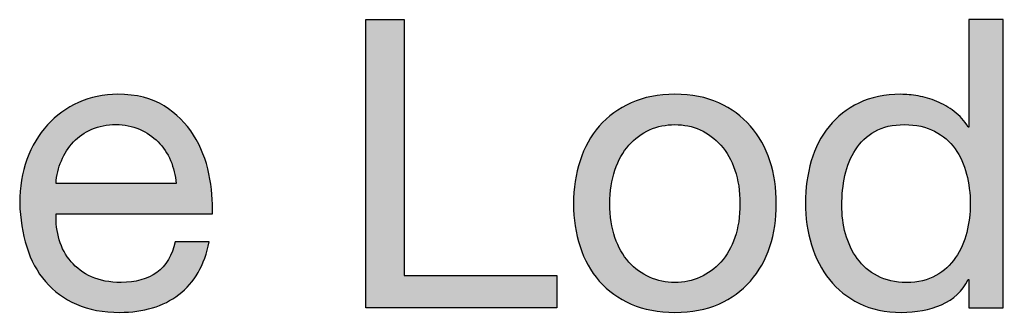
# Paper-space layout 'A0mask' of a CAD drawing. Extents: x 0 to 1153, y 0 to 810.
# Drawn here: x 1013.96 to 1024, y 64.5 to 67.48 of the extents above; entities that cross this region are included whole.
import ezdxf
from ezdxf.enums import TextEntityAlignment as Align

# ---------------------------------------------------------------- set-up
doc = ezdxf.new("R2010")
doc.units = 0
doc.layers.get('0').update_dxf_attribs({"linetype": 'CONTINUOUS'})
doc.layers.get('Defpoints').update_dxf_attribs({"linetype": 'CONTINUOUS'})
doc.layers.add('JPP_Mask', color=7, linetype='CONTINUOUS')
doc.styles.add('JPP', font='arial.ttf')

# ---------------------------------------------------------------- blocks, each defined once
blk = doc.blocks.new('A0mask')
at = {"true_color": 0x004a91}
blk.add_hatch(color=154, dxfattribs=at).paths.add_polyline_path([(1019.443, 64.871), (1017.885, 64.871), (1017.885, 67.483), (1017.494, 67.483), (1017.494, 64.541), (1019.443, 64.541)])
h = blk.add_hatch(color=154, dxfattribs=at)
edge = h.paths.add_edge_path()
edge.add_spline(control_points=[(1023.995, 65.001), (1023.995, 65.346), (1023.995, 65.834), (1023.995, 66.286)], knot_values=[19.437481, 19.437481, 19.437481, 19.437481, 19.749975, 19.749975, 19.749975, 19.749975], degree=3, periodic=0)
edge.add_spline(control_points=[(1023.995, 66.286), (1023.995, 66.739), (1023.995, 67.155), (1023.995, 67.356)], knot_values=[19.124987, 19.124987, 19.124987, 19.124987, 19.437481, 19.437481, 19.437481, 19.437481], degree=3, periodic=0)
edge.add_spline(control_points=[(1023.995, 67.356), (1023.995, 67.382), (1023.995, 67.403), (1023.995, 67.421)], knot_values=[19.085926, 19.085926, 19.085926, 19.085926, 19.124987, 19.124987, 19.124987, 19.124987], degree=3, periodic=0)
edge.add_spline(control_points=[(1023.995, 67.421), (1023.995, 67.439), (1023.995, 67.454), (1023.995, 67.464)], knot_values=[19.046864, 19.046864, 19.046864, 19.046864, 19.085926, 19.085926, 19.085926, 19.085926], degree=3, periodic=0)
edge.add_spline(control_points=[(1023.995, 67.483), (1023.995, 67.483), (1023.995, 67.483), (1023.995, 67.483), (1023.995, 67.483), (1023.995, 67.483), (1023.995, 67.483)], knot_values=[18.999258, 18.999258, 18.999258, 18.999258, 18.999583, 18.999583, 18.999583, 19.000326, 19.000326, 19.000326, 19.000326], degree=3, periodic=0)
edge.add_spline(control_points=[(1023.984, 67.483), (1023.978, 67.483), (1023.971, 67.483), (1023.963, 67.483)], knot_values=[18.812494, 18.812494, 18.812494, 18.812494, 18.890617, 18.890617, 18.890617, 18.890617], degree=3, periodic=0)
edge.add_spline(control_points=[(1023.963, 67.483), (1023.946, 67.483), (1023.924, 67.483), (1023.9, 67.483)], knot_values=[18.656247, 18.656247, 18.656247, 18.656247, 18.812494, 18.812494, 18.812494, 18.812494], degree=3, periodic=0)
edge.add_spline(control_points=[(1023.9, 67.483), (1023.875, 67.483), (1023.848, 67.483), (1023.82, 67.483)], knot_values=[18.5, 18.5, 18.5, 18.5, 18.656247, 18.656247, 18.656247, 18.656247], degree=3, periodic=0)
edge.add_spline(control_points=[(1023.82, 67.483), (1023.793, 67.483), (1023.766, 67.483), (1023.741, 67.483)], knot_values=[18.343753, 18.343753, 18.343753, 18.343753, 18.5, 18.5, 18.5, 18.5], degree=3, periodic=0)
edge.add_spline(control_points=[(1023.741, 67.483), (1023.716, 67.483), (1023.694, 67.483), (1023.677, 67.483)], knot_values=[18.187506, 18.187506, 18.187506, 18.187506, 18.343753, 18.343753, 18.343753, 18.343753], degree=3, periodic=0)
edge.add_spline(control_points=[(1023.677, 67.483), (1023.669, 67.483), (1023.662, 67.483), (1023.657, 67.483)], knot_values=[18.109383, 18.109383, 18.109383, 18.109383, 18.187506, 18.187506, 18.187506, 18.187506], degree=3, periodic=0)
edge.add_spline(control_points=[(1023.645, 67.483), (1023.645, 67.483), (1023.645, 67.483), (1023.645, 67.483), (1023.645, 67.483), (1023.645, 67.483), (1023.645, 67.483)], knot_values=[17.999522, 17.999522, 17.999522, 17.999522, 18.000874, 18.000874, 18.000874, 18.001353, 18.001353, 18.001353, 18.001353], degree=3, periodic=0)
edge.add_spline(control_points=[(1023.645, 67.476), (1023.645, 67.472), (1023.645, 67.467), (1023.645, 67.46)], knot_values=[17.914074, 17.914074, 17.914074, 17.914074, 17.953136, 17.953136, 17.953136, 17.953136], degree=3, periodic=0)
edge.add_spline(control_points=[(1023.645, 67.46), (1023.645, 67.453), (1023.645, 67.445), (1023.645, 67.436)], knot_values=[17.875012, 17.875012, 17.875012, 17.875012, 17.914074, 17.914074, 17.914074, 17.914074], degree=3, periodic=0)
edge.add_spline(control_points=[(1023.645, 67.436), (1023.645, 67.361), (1023.645, 67.206), (1023.645, 67.037)], knot_values=[17.562519, 17.562519, 17.562519, 17.562519, 17.875012, 17.875012, 17.875012, 17.875012], degree=3, periodic=0)
edge.add_spline(control_points=[(1023.645, 67.037), (1023.645, 66.869), (1023.645, 66.687), (1023.645, 66.558)], knot_values=[17.250025, 17.250025, 17.250025, 17.250025, 17.562519, 17.562519, 17.562519, 17.562519], degree=3, periodic=0)
edge.add_spline(control_points=[(1023.645, 66.558), (1023.645, 66.526), (1023.645, 66.497), (1023.645, 66.473)], knot_values=[17.171902, 17.171902, 17.171902, 17.171902, 17.250025, 17.250025, 17.250025, 17.250025], degree=3, periodic=0)
edge.add_spline(control_points=[(1023.645, 66.473), (1023.645, 66.449), (1023.645, 66.429), (1023.645, 66.414)], knot_values=[17.093778, 17.093778, 17.093778, 17.093778, 17.171902, 17.171902, 17.171902, 17.171902], degree=3, periodic=0)
edge.add_spline(control_points=[(1023.645, 66.414), (1023.645, 66.407), (1023.645, 66.401), (1023.645, 66.396)], knot_values=[17.054716, 17.054716, 17.054716, 17.054716, 17.093778, 17.093778, 17.093778, 17.093778], degree=3, periodic=0)
edge.add_spline(control_points=[(1023.645, 66.396), (1023.645, 66.392), (1023.645, 66.389), (1023.645, 66.388)], knot_values=[17.015655, 17.015655, 17.015655, 17.015655, 17.054716, 17.054716, 17.054716, 17.054716], degree=3, periodic=0)
edge.add_spline(control_points=[(1023.645, 66.388), (1023.645, 66.388), (1023.645, 66.388), (1023.645, 66.387)], knot_values=[17.010772, 17.010772, 17.010772, 17.010772, 17.015655, 17.015655, 17.015655, 17.015655], degree=3, periodic=0)
edge.add_spline(control_points=[(1023.645, 66.387), (1023.645, 66.387), (1023.645, 66.387), (1023.645, 66.387)], knot_values=[17.005889, 17.005889, 17.005889, 17.005889, 17.010772, 17.010772, 17.010772, 17.010772], degree=3, periodic=0)
edge.add_spline(control_points=[(1023.645, 66.387), (1023.645, 66.387), (1023.645, 66.387), (1023.645, 66.387)], knot_values=[17.003448, 17.003448, 17.003448, 17.003448, 17.005889, 17.005889, 17.005889, 17.005889], degree=3, periodic=0)
edge.add_spline(control_points=[(1023.645, 66.387), (1023.645, 66.387), (1023.645, 66.387), (1023.645, 66.387)], knot_values=[17.001007, 17.001007, 17.001007, 17.001007, 17.003448, 17.003448, 17.003448, 17.003448], degree=3, periodic=0)
edge.add_spline(control_points=[(1023.645, 66.387), (1023.645, 66.387), (1023.645, 66.387), (1023.645, 66.387)], knot_values=[17.000701, 17.000701, 17.000701, 17.000701, 17.001007, 17.001007, 17.001007, 17.001007], degree=3, periodic=0)
edge.add_spline(control_points=[(1023.639, 66.387), (1023.638, 66.387), (1023.637, 66.387), (1023.637, 66.387), (1023.599, 66.45), (1023.551, 66.503), (1023.495, 66.546), (1023.439, 66.588), (1023.379, 66.623), (1023.316, 66.649)], knot_values=[14, 14, 14, 14, 14.312544, 14.312544, 14.312544, 15.312544, 15.312544, 15.312544, 16.312544, 16.312544, 16.312544, 16.312544], degree=3, periodic=0)
edge.add_spline(control_points=[(1023.316, 66.649), (1023.253, 66.675), (1023.189, 66.693), (1023.126, 66.704)], knot_values=[13, 13, 13, 13, 14, 14, 14, 14], degree=3, periodic=0)
edge.add_spline(control_points=[(1023.126, 66.704), (1023.063, 66.715), (1023.004, 66.721), (1022.949, 66.721)], knot_values=[12, 12, 12, 12, 13, 13, 13, 13], degree=3, periodic=0)
edge.add_spline(control_points=[(1022.949, 66.721), (1022.787, 66.721), (1022.645, 66.691), (1022.523, 66.632)], knot_values=[11, 11, 11, 11, 12, 12, 12, 12], degree=3, periodic=0)
edge.add_spline(control_points=[(1022.523, 66.632), (1022.4, 66.573), (1022.299, 66.493), (1022.218, 66.393)], knot_values=[10, 10, 10, 10, 11, 11, 11, 11], degree=3, periodic=0)
edge.add_spline(control_points=[(1022.218, 66.393), (1022.137, 66.293), (1022.076, 66.175), (1022.037, 66.041)], knot_values=[9, 9, 9, 9, 10, 10, 10, 10], degree=3, periodic=0)
edge.add_spline(control_points=[(1022.037, 66.041), (1021.996, 65.906), (1021.977, 65.763), (1021.977, 65.612), (1021.977, 65.461), (1021.997, 65.318), (1022.039, 65.184)], knot_values=[7, 7, 7, 7, 8, 8, 8, 9, 9, 9, 9], degree=3, periodic=0)
edge.add_spline(control_points=[(1022.039, 65.184), (1022.08, 65.049), (1022.141, 64.931), (1022.222, 64.83)], knot_values=[6, 6, 6, 6, 7, 7, 7, 7], degree=3, periodic=0)
edge.add_spline(control_points=[(1022.222, 64.83), (1022.303, 64.728), (1022.404, 64.647), (1022.527, 64.586)], knot_values=[5, 5, 5, 5, 6, 6, 6, 6], degree=3, periodic=0)
edge.add_spline(control_points=[(1022.527, 64.586), (1022.649, 64.526), (1022.793, 64.496), (1022.957, 64.496)], knot_values=[4, 4, 4, 4, 5, 5, 5, 5], degree=3, periodic=0)
edge.add_spline(control_points=[(1022.957, 64.496), (1023.105, 64.496), (1023.241, 64.522), (1023.365, 64.574)], knot_values=[3, 3, 3, 3, 4, 4, 4, 4], degree=3, periodic=0)
edge.add_spline(control_points=[(1023.365, 64.574), (1023.489, 64.626), (1023.579, 64.711), (1023.637, 64.83)], knot_values=[2, 2, 2, 2, 3, 3, 3, 3], degree=3, periodic=0)
edge.add_spline(control_points=[(1023.645, 64.83), (1023.645, 64.83), (1023.645, 64.758), (1023.645, 64.685)], knot_values=[0.5, 0.5, 0.5, 0.5, 1, 1, 1, 1], degree=3, periodic=0)
edge.add_spline(control_points=[(1023.645, 64.685), (1023.645, 64.613), (1023.645, 64.541), (1023.645, 64.541), (1023.645, 64.541), (1023.679, 64.541), (1023.726, 64.541)], knot_values=[20.687456, 20.687456, 20.687456, 20.687456, 21.187456, 21.187456, 21.187456, 21.5, 21.5, 21.5, 21.5], degree=3, periodic=0)
edge.add_spline(control_points=[(1023.726, 64.541), (1023.773, 64.541), (1023.833, 64.541), (1023.885, 64.541)], knot_values=[20.374962, 20.374962, 20.374962, 20.374962, 20.687456, 20.687456, 20.687456, 20.687456], degree=3, periodic=0)
edge.add_spline(control_points=[(1023.885, 64.541), (1023.91, 64.541), (1023.934, 64.541), (1023.952, 64.541)], knot_values=[20.218716, 20.218716, 20.218716, 20.218716, 20.374962, 20.374962, 20.374962, 20.374962], degree=3, periodic=0)
edge.add_spline(control_points=[(1023.952, 64.541), (1023.971, 64.541), (1023.985, 64.541), (1023.991, 64.541)], knot_values=[20.062469, 20.062469, 20.062469, 20.062469, 20.218716, 20.218716, 20.218716, 20.218716], degree=3, periodic=0)
edge.add_spline(control_points=[(1023.995, 64.541), (1023.995, 64.541), (1023.995, 64.541), (1023.995, 64.541), (1023.995, 64.541), (1023.995, 64.541), (1023.995, 64.541)], knot_values=[19.999756, 19.999756, 19.999756, 19.999756, 20.000581, 20.000581, 20.000581, 20.000824, 20.000824, 20.000824, 20.000824], degree=3, periodic=0)
edge.add_spline(control_points=[(1023.995, 64.541), (1023.995, 64.541), (1023.995, 64.541), (1023.995, 64.541)], knot_values=[19.999604, 19.999604, 19.999604, 19.999604, 19.999756, 19.999756, 19.999756, 19.999756], degree=3, periodic=0)
edge.add_spline(control_points=[(1023.995, 64.543), (1023.995, 64.547), (1023.995, 64.555), (1023.995, 64.567)], knot_values=[19.945284, 19.945284, 19.945284, 19.945284, 19.984345, 19.984345, 19.984345, 19.984345], degree=3, periodic=0)
edge.add_spline(control_points=[(1023.995, 64.567), (1023.995, 64.578), (1023.995, 64.594), (1023.995, 64.614)], knot_values=[19.906222, 19.906222, 19.906222, 19.906222, 19.945284, 19.945284, 19.945284, 19.945284], degree=3, periodic=0)
edge.add_spline(control_points=[(1023.995, 64.614), (1023.995, 64.653), (1023.995, 64.707), (1023.995, 64.772)], knot_values=[19.828098, 19.828098, 19.828098, 19.828098, 19.906222, 19.906222, 19.906222, 19.906222], degree=3, periodic=0)
edge.add_spline(control_points=[(1023.995, 64.772), (1023.995, 64.837), (1023.995, 64.915), (1023.995, 65.001)], knot_values=[19.749975, 19.749975, 19.749975, 19.749975, 19.828098, 19.828098, 19.828098, 19.828098], degree=3, periodic=0)
edge = h.paths.add_edge_path(flags=16)
edge.add_spline(control_points=[(1023.623, 65.312), (1023.599, 65.215), (1023.561, 65.13), (1023.509, 65.054), (1023.457, 64.979), (1023.39, 64.917), (1023.308, 64.871)], knot_values=[4, 4, 4, 4, 5, 5, 5, 6, 6, 6, 6], degree=3, periodic=0)
edge.add_spline(control_points=[(1023.308, 64.871), (1023.225, 64.824), (1023.125, 64.801), (1023.007, 64.801)], knot_values=[3, 3, 3, 3, 4, 4, 4, 4], degree=3, periodic=0)
edge.add_spline(control_points=[(1023.007, 64.801), (1022.894, 64.801), (1022.796, 64.823), (1022.712, 64.867), (1022.628, 64.911), (1022.56, 64.97), (1022.506, 65.044)], knot_values=[1, 1, 1, 1, 2, 2, 2, 3, 3, 3, 3], degree=3, periodic=0)
edge.add_spline(control_points=[(1022.506, 65.044), (1022.453, 65.118), (1022.412, 65.202), (1022.386, 65.297)], knot_values=[0, 0, 0, 0, 1, 1, 1, 1], degree=3, periodic=0)
edge.add_spline(control_points=[(1022.386, 65.297), (1022.36, 65.392), (1022.348, 65.489), (1022.348, 65.588)], knot_values=[15, 15, 15, 15, 16, 16, 16, 16], degree=3, periodic=0)
edge.add_spline(control_points=[(1022.348, 65.588), (1022.348, 65.692), (1022.359, 65.794), (1022.38, 65.893)], knot_values=[14, 14, 14, 14, 15, 15, 15, 15], degree=3, periodic=0)
edge.add_spline(control_points=[(1022.38, 65.893), (1022.403, 65.992), (1022.438, 66.079), (1022.488, 66.156)], knot_values=[13, 13, 13, 13, 14, 14, 14, 14], degree=3, periodic=0)
edge.add_spline(control_points=[(1022.488, 66.156), (1022.537, 66.233), (1022.603, 66.295), (1022.685, 66.342)], knot_values=[12, 12, 12, 12, 13, 13, 13, 13], degree=3, periodic=0)
edge.add_spline(control_points=[(1022.685, 66.342), (1022.768, 66.388), (1022.868, 66.412), (1022.986, 66.412)], knot_values=[11, 11, 11, 11, 12, 12, 12, 12], degree=3, periodic=0)
edge.add_spline(control_points=[(1022.986, 66.412), (1023.107, 66.412), (1023.21, 66.389), (1023.295, 66.344)], knot_values=[10, 10, 10, 10, 11, 11, 11, 11], degree=3, periodic=0)
edge.add_spline(control_points=[(1023.295, 66.344), (1023.38, 66.298), (1023.45, 66.239), (1023.503, 66.165)], knot_values=[9, 9, 9, 9, 10, 10, 10, 10], degree=3, periodic=0)
edge.add_spline(control_points=[(1023.503, 66.165), (1023.557, 66.09), (1023.596, 66.005), (1023.62, 65.907), (1023.645, 65.81), (1023.658, 65.708), (1023.658, 65.604)], knot_values=[7, 7, 7, 7, 8, 8, 8, 9, 9, 9, 9], degree=3, periodic=0)
edge.add_spline(control_points=[(1023.658, 65.604), (1023.658, 65.505), (1023.646, 65.408), (1023.623, 65.312)], knot_values=[6, 6, 6, 6, 7, 7, 7, 7], degree=3, periodic=0)
h = blk.add_hatch(color=154, dxfattribs=at)
edge = h.paths.add_edge_path()
edge.add_spline(control_points=[(1014.334, 65.501), (1014.334, 65.501), (1015.928, 65.501), (1015.928, 65.501), (1015.934, 65.63), (1015.922, 65.766), (1015.893, 65.909)], knot_values=[12, 12, 12, 12, 13, 13, 13, 14, 14, 14, 14], degree=3, periodic=0)
edge.add_spline(control_points=[(1015.893, 65.909), (1015.865, 66.052), (1015.812, 66.184), (1015.737, 66.305)], knot_values=[11, 11, 11, 11, 12, 12, 12, 12], degree=3, periodic=0)
edge.add_spline(control_points=[(1015.737, 66.305), (1015.661, 66.425), (1015.561, 66.525), (1015.436, 66.603)], knot_values=[10, 10, 10, 10, 11, 11, 11, 11], degree=3, periodic=0)
edge.add_spline(control_points=[(1015.436, 66.603), (1015.311, 66.681), (1015.154, 66.721), (1014.964, 66.721)], knot_values=[9, 9, 9, 9, 10, 10, 10, 10], degree=3, periodic=0)
edge.add_spline(control_points=[(1014.964, 66.721), (1014.819, 66.721), (1014.685, 66.693), (1014.563, 66.638)], knot_values=[8, 8, 8, 8, 9, 9, 9, 9], degree=3, periodic=0)
edge.add_spline(control_points=[(1014.563, 66.638), (1014.441, 66.583), (1014.335, 66.507), (1014.246, 66.408)], knot_values=[7, 7, 7, 7, 8, 8, 8, 8], degree=3, periodic=0)
edge.add_spline(control_points=[(1014.246, 66.408), (1014.156, 66.309), (1014.087, 66.192), (1014.037, 66.057), (1013.988, 65.923), (1013.963, 65.774), (1013.963, 65.612)], knot_values=[5, 5, 5, 5, 6, 6, 6, 7, 7, 7, 7], degree=3, periodic=0)
edge.add_spline(control_points=[(1013.963, 65.612), (1013.969, 65.45), (1013.993, 65.301), (1014.035, 65.163)], knot_values=[4, 4, 4, 4, 5, 5, 5, 5], degree=3, periodic=0)
edge.add_spline(control_points=[(1014.035, 65.163), (1014.078, 65.026), (1014.141, 64.908), (1014.227, 64.809)], knot_values=[3, 3, 3, 3, 4, 4, 4, 4], degree=3, periodic=0)
edge.add_spline(control_points=[(1014.227, 64.809), (1014.312, 64.71), (1014.417, 64.633), (1014.542, 64.578), (1014.667, 64.523), (1014.815, 64.496), (1014.985, 64.496)], knot_values=[1, 1, 1, 1, 2, 2, 2, 3, 3, 3, 3], degree=3, periodic=0)
edge.add_spline(control_points=[(1014.985, 64.496), (1015.226, 64.496), (1015.427, 64.556), (1015.587, 64.677)], knot_values=[0, 0, 0, 0, 1, 1, 1, 1], degree=3, periodic=0)
edge.add_spline(control_points=[(1015.587, 64.677), (1015.746, 64.798), (1015.849, 64.978), (1015.896, 65.217)], knot_values=[21, 21, 21, 21, 22, 22, 22, 22], degree=3, periodic=0)
edge.add_spline(control_points=[(1015.896, 65.217), (1015.896, 65.217), (1015.549, 65.217), (1015.549, 65.217), (1015.519, 65.077), (1015.457, 64.972), (1015.362, 64.904)], knot_values=[19, 19, 19, 19, 20, 20, 20, 21, 21, 21, 21], degree=3, periodic=0)
edge.add_spline(control_points=[(1015.362, 64.904), (1015.267, 64.835), (1015.145, 64.801), (1014.997, 64.801)], knot_values=[18, 18, 18, 18, 19, 19, 19, 19], degree=3, periodic=0)
edge.add_spline(control_points=[(1014.997, 64.801), (1014.882, 64.801), (1014.781, 64.82), (1014.697, 64.858)], knot_values=[17, 17, 17, 17, 18, 18, 18, 18], degree=3, periodic=0)
edge.add_spline(control_points=[(1014.697, 64.858), (1014.612, 64.897), (1014.541, 64.948), (1014.487, 65.013), (1014.432, 65.077), (1014.392, 65.152), (1014.367, 65.235)], knot_values=[15, 15, 15, 15, 16, 16, 16, 17, 17, 17, 17], degree=3, periodic=0)
edge.add_spline(control_points=[(1014.367, 65.235), (1014.342, 65.319), (1014.331, 65.408), (1014.334, 65.501)], knot_values=[14, 14, 14, 14, 15, 15, 15, 15], degree=3, periodic=0)
edge = h.paths.add_edge_path(flags=16)
edge.add_spline(control_points=[(1015.558, 65.81), (1015.558, 65.81), (1014.334, 65.81), (1014.334, 65.81), (1014.339, 65.893), (1014.357, 65.97), (1014.388, 66.043)], knot_values=[6, 6, 6, 6, 7, 7, 7, 8, 8, 8, 8], degree=3, periodic=0)
edge.add_spline(control_points=[(1014.388, 66.043), (1014.418, 66.116), (1014.459, 66.179), (1014.511, 66.235)], knot_values=[5, 5, 5, 5, 6, 6, 6, 6], degree=3, periodic=0)
edge.add_spline(control_points=[(1014.511, 66.235), (1014.563, 66.29), (1014.626, 66.333), (1014.699, 66.364)], knot_values=[4, 4, 4, 4, 5, 5, 5, 5], degree=3, periodic=0)
edge.add_spline(control_points=[(1014.699, 66.364), (1014.772, 66.396), (1014.853, 66.412), (1014.944, 66.412)], knot_values=[3, 3, 3, 3, 4, 4, 4, 4], degree=3, periodic=0)
edge.add_spline(control_points=[(1014.944, 66.412), (1015.032, 66.412), (1015.112, 66.396), (1015.185, 66.364)], knot_values=[2, 2, 2, 2, 3, 3, 3, 3], degree=3, periodic=0)
edge.add_spline(control_points=[(1015.185, 66.364), (1015.258, 66.333), (1015.321, 66.29), (1015.374, 66.236)], knot_values=[1, 1, 1, 1, 2, 2, 2, 2], degree=3, periodic=0)
edge.add_spline(control_points=[(1015.374, 66.236), (1015.428, 66.183), (1015.471, 66.119), (1015.502, 66.045)], knot_values=[0, 0, 0, 0, 1, 1, 1, 1], degree=3, periodic=0)
edge.add_spline(control_points=[(1015.502, 66.045), (1015.534, 65.971), (1015.552, 65.893), (1015.558, 65.81)], knot_values=[8, 8, 8, 8, 9, 9, 9, 9], degree=3, periodic=0)
h = blk.add_hatch(color=154, dxfattribs=at)
edge = h.paths.add_edge_path()
edge.add_spline(control_points=[(1021.093, 64.58), (1021.221, 64.637), (1021.328, 64.715), (1021.417, 64.815)], knot_values=[9, 9, 9, 9, 10, 10, 10, 10], degree=3, periodic=0)
edge.add_spline(control_points=[(1021.417, 64.815), (1021.504, 64.915), (1021.57, 65.033), (1021.614, 65.167)], knot_values=[8, 8, 8, 8, 9, 9, 9, 9], degree=3, periodic=0)
edge.add_spline(control_points=[(1021.614, 65.167), (1021.658, 65.302), (1021.68, 65.448), (1021.68, 65.604)], knot_values=[7, 7, 7, 7, 8, 8, 8, 8], degree=3, periodic=0)
edge.add_spline(control_points=[(1021.68, 65.604), (1021.68, 65.761), (1021.658, 65.907), (1021.614, 66.043)], knot_values=[6, 6, 6, 6, 7, 7, 7, 7], degree=3, periodic=0)
edge.add_spline(control_points=[(1021.614, 66.043), (1021.57, 66.179), (1021.504, 66.297), (1021.417, 66.397)], knot_values=[5, 5, 5, 5, 6, 6, 6, 6], degree=3, periodic=0)
edge.add_spline(control_points=[(1021.417, 66.397), (1021.328, 66.498), (1021.221, 66.577), (1021.093, 66.634)], knot_values=[4, 4, 4, 4, 5, 5, 5, 5], degree=3, periodic=0)
edge.add_spline(control_points=[(1021.093, 66.634), (1020.965, 66.692), (1020.816, 66.721), (1020.646, 66.721)], knot_values=[3, 3, 3, 3, 4, 4, 4, 4], degree=3, periodic=0)
edge.add_spline(control_points=[(1020.646, 66.721), (1020.478, 66.721), (1020.33, 66.692), (1020.201, 66.634)], knot_values=[2, 2, 2, 2, 3, 3, 3, 3], degree=3, periodic=0)
edge.add_spline(control_points=[(1020.201, 66.634), (1020.072, 66.577), (1019.963, 66.498), (1019.875, 66.397)], knot_values=[1, 1, 1, 1, 2, 2, 2, 2], degree=3, periodic=0)
edge.add_spline(control_points=[(1019.875, 66.397), (1019.788, 66.297), (1019.721, 66.179), (1019.678, 66.043)], knot_values=[0, 0, 0, 0, 1, 1, 1, 1], degree=3, periodic=0)
edge.add_spline(control_points=[(1019.678, 66.043), (1019.634, 65.907), (1019.612, 65.761), (1019.612, 65.604)], knot_values=[15, 15, 15, 15, 16, 16, 16, 16], degree=3, periodic=0)
edge.add_spline(control_points=[(1019.612, 65.604), (1019.612, 65.448), (1019.634, 65.302), (1019.678, 65.167)], knot_values=[14, 14, 14, 14, 15, 15, 15, 15], degree=3, periodic=0)
edge.add_spline(control_points=[(1019.678, 65.167), (1019.721, 65.033), (1019.788, 64.915), (1019.875, 64.815)], knot_values=[13, 13, 13, 13, 14, 14, 14, 14], degree=3, periodic=0)
edge.add_spline(control_points=[(1019.875, 64.815), (1019.963, 64.715), (1020.072, 64.637), (1020.201, 64.58)], knot_values=[12, 12, 12, 12, 13, 13, 13, 13], degree=3, periodic=0)
edge.add_spline(control_points=[(1020.201, 64.58), (1020.33, 64.524), (1020.478, 64.496), (1020.646, 64.496)], knot_values=[11, 11, 11, 11, 12, 12, 12, 12], degree=3, periodic=0)
edge.add_spline(control_points=[(1020.646, 64.496), (1020.816, 64.496), (1020.965, 64.524), (1021.093, 64.58)], knot_values=[10, 10, 10, 10, 11, 11, 11, 11], degree=3, periodic=0)
edge = h.paths.add_edge_path(flags=16)
edge.add_spline(control_points=[(1021.115, 65.009), (1021.055, 64.941), (1020.984, 64.89), (1020.903, 64.854), (1020.822, 64.819), (1020.737, 64.801), (1020.646, 64.801)], knot_values=[3, 3, 3, 3, 4, 4, 4, 5, 5, 5, 5], degree=3, periodic=0)
edge.add_spline(control_points=[(1020.646, 64.801), (1020.555, 64.801), (1020.469, 64.819), (1020.388, 64.854), (1020.307, 64.89), (1020.236, 64.941), (1020.176, 65.009)], knot_values=[1, 1, 1, 1, 2, 2, 2, 3, 3, 3, 3], degree=3, periodic=0)
edge.add_spline(control_points=[(1020.176, 65.009), (1020.116, 65.076), (1020.068, 65.16), (1020.034, 65.26)], knot_values=[0, 0, 0, 0, 1, 1, 1, 1], degree=3, periodic=0)
edge.add_spline(control_points=[(1020.034, 65.26), (1020, 65.36), (1019.983, 65.475), (1019.983, 65.604)], knot_values=[15, 15, 15, 15, 16, 16, 16, 16], degree=3, periodic=0)
edge.add_spline(control_points=[(1019.983, 65.604), (1019.983, 65.733), (1020, 65.848), (1020.034, 65.948)], knot_values=[14, 14, 14, 14, 15, 15, 15, 15], degree=3, periodic=0)
edge.add_spline(control_points=[(1020.034, 65.948), (1020.068, 66.048), (1020.116, 66.133), (1020.176, 66.201)], knot_values=[13, 13, 13, 13, 14, 14, 14, 14], degree=3, periodic=0)
edge.add_spline(control_points=[(1020.176, 66.201), (1020.236, 66.27), (1020.307, 66.322), (1020.388, 66.358), (1020.469, 66.394), (1020.555, 66.412), (1020.646, 66.412)], knot_values=[11, 11, 11, 11, 12, 12, 12, 13, 13, 13, 13], degree=3, periodic=0)
edge.add_spline(control_points=[(1020.646, 66.412), (1020.737, 66.412), (1020.822, 66.394), (1020.903, 66.358), (1020.984, 66.322), (1021.055, 66.27), (1021.115, 66.201)], knot_values=[9, 9, 9, 9, 10, 10, 10, 11, 11, 11, 11], degree=3, periodic=0)
edge.add_spline(control_points=[(1021.115, 66.201), (1021.176, 66.133), (1021.223, 66.048), (1021.258, 65.948)], knot_values=[8, 8, 8, 8, 9, 9, 9, 9], degree=3, periodic=0)
edge.add_spline(control_points=[(1021.258, 65.948), (1021.292, 65.848), (1021.309, 65.733), (1021.309, 65.604)], knot_values=[7, 7, 7, 7, 8, 8, 8, 8], degree=3, periodic=0)
edge.add_spline(control_points=[(1021.309, 65.604), (1021.309, 65.475), (1021.292, 65.36), (1021.258, 65.26)], knot_values=[6, 6, 6, 6, 7, 7, 7, 7], degree=3, periodic=0)
edge.add_spline(control_points=[(1021.258, 65.26), (1021.223, 65.16), (1021.176, 65.076), (1021.115, 65.009)], knot_values=[5, 5, 5, 5, 6, 6, 6, 6], degree=3, periodic=0)
at = {"layer": 'Defpoints', "color": 154, "true_color": 0x004a91}
blk.add_lwpolyline([(1017.885, 67.483), (1017.885, 64.871), (1019.443, 64.871), (1019.443, 64.541), (1017.494, 64.541), (1017.494, 67.483), (1017.885, 67.483)], dxfattribs=at)
for points, knots in [([(1023.645, 64.541), (1023.645, 64.541), (1023.645, 64.83), (1023.645, 64.83), (1023.645, 64.83), (1023.637, 64.83), (1023.637, 64.83), (1023.579, 64.711), (1023.489, 64.626), (1023.365, 64.574), (1023.241, 64.522), (1023.105, 64.496), (1022.957, 64.496), (1022.793, 64.496), (1022.649, 64.526), (1022.527, 64.586), (1022.404, 64.647), (1022.303, 64.728), (1022.222, 64.83), (1022.141, 64.931), (1022.08, 65.049), (1022.039, 65.184), (1021.997, 65.318), (1021.977, 65.461), (1021.977, 65.612), (1021.977, 65.763), (1021.996, 65.906), (1022.037, 66.041), (1022.076, 66.175), (1022.137, 66.293), (1022.218, 66.393), (1022.299, 66.493), (1022.4, 66.573), (1022.523, 66.632), (1022.645, 66.691), (1022.787, 66.721), (1022.949, 66.721), (1023.004, 66.721), (1023.063, 66.715), (1023.126, 66.704), (1023.189, 66.693), (1023.253, 66.675), (1023.316, 66.649), (1023.379, 66.623), (1023.439, 66.588), (1023.495, 66.546), (1023.551, 66.503), (1023.599, 66.45), (1023.637, 66.387), (1023.637, 66.387), (1023.645, 66.387), (1023.645, 66.387), (1023.645, 66.387), (1023.645, 67.483), (1023.645, 67.483), (1023.645, 67.483), (1023.995, 67.483), (1023.995, 67.483), (1023.995, 67.483), (1023.995, 64.541), (1023.995, 64.541), (1023.995, 64.541), (1023.645, 64.541), (1023.645, 64.541)], [0, 0, 0, 0, 1, 1, 1, 2, 2, 2, 3, 3, 3, 4, 4, 4, 5, 5, 5, 6, 6, 6, 7, 7, 7, 8, 8, 8, 9, 9, 9, 10, 10, 10, 11, 11, 11, 12, 12, 12, 13, 13, 13, 14, 14, 14, 15, 15, 15, 16, 16, 16, 17, 17, 17, 18, 18, 18, 19, 19, 19, 20, 20, 20, 21, 21, 21, 21]), ([(1015.587, 64.677), (1015.427, 64.556), (1015.226, 64.496), (1014.985, 64.496), (1014.815, 64.496), (1014.667, 64.523), (1014.542, 64.578), (1014.417, 64.633), (1014.312, 64.71), (1014.227, 64.809), (1014.141, 64.908), (1014.078, 65.026), (1014.035, 65.163), (1013.993, 65.301), (1013.969, 65.45), (1013.963, 65.612), (1013.963, 65.774), (1013.988, 65.923), (1014.037, 66.057), (1014.087, 66.192), (1014.156, 66.309), (1014.246, 66.408), (1014.335, 66.507), (1014.441, 66.583), (1014.563, 66.638), (1014.685, 66.693), (1014.819, 66.721), (1014.964, 66.721), (1015.154, 66.721), (1015.311, 66.681), (1015.436, 66.603), (1015.561, 66.525), (1015.661, 66.425), (1015.737, 66.305), (1015.812, 66.184), (1015.865, 66.052), (1015.893, 65.909), (1015.922, 65.766), (1015.934, 65.63), (1015.928, 65.501), (1015.928, 65.501), (1014.334, 65.501), (1014.334, 65.501), (1014.331, 65.408), (1014.342, 65.319), (1014.367, 65.235), (1014.392, 65.152), (1014.432, 65.077), (1014.487, 65.013), (1014.541, 64.948), (1014.612, 64.897), (1014.697, 64.858), (1014.781, 64.82), (1014.882, 64.801), (1014.997, 64.801), (1015.145, 64.801), (1015.267, 64.835), (1015.362, 64.904), (1015.457, 64.972), (1015.519, 65.077), (1015.549, 65.217), (1015.549, 65.217), (1015.896, 65.217), (1015.896, 65.217), (1015.849, 64.978), (1015.746, 64.798), (1015.587, 64.677)], [0, 0, 0, 0, 1, 1, 1, 2, 2, 2, 3, 3, 3, 4, 4, 4, 5, 5, 5, 6, 6, 6, 7, 7, 7, 8, 8, 8, 9, 9, 9, 10, 10, 10, 11, 11, 11, 12, 12, 12, 13, 13, 13, 14, 14, 14, 15, 15, 15, 16, 16, 16, 17, 17, 17, 18, 18, 18, 19, 19, 19, 20, 20, 20, 21, 21, 21, 22, 22, 22, 22]), ([(1019.678, 66.043), (1019.721, 66.179), (1019.788, 66.297), (1019.875, 66.397), (1019.963, 66.498), (1020.072, 66.577), (1020.201, 66.634), (1020.33, 66.692), (1020.478, 66.721), (1020.646, 66.721), (1020.816, 66.721), (1020.965, 66.692), (1021.093, 66.634), (1021.221, 66.577), (1021.328, 66.498), (1021.417, 66.397), (1021.504, 66.297), (1021.57, 66.179), (1021.614, 66.043), (1021.658, 65.907), (1021.68, 65.761), (1021.68, 65.604), (1021.68, 65.448), (1021.658, 65.302), (1021.614, 65.167), (1021.57, 65.033), (1021.504, 64.915), (1021.417, 64.815), (1021.328, 64.715), (1021.221, 64.637), (1021.093, 64.58), (1020.965, 64.524), (1020.816, 64.496), (1020.646, 64.496), (1020.478, 64.496), (1020.33, 64.524), (1020.201, 64.58), (1020.072, 64.637), (1019.963, 64.715), (1019.875, 64.815), (1019.788, 64.915), (1019.721, 65.033), (1019.678, 65.167), (1019.634, 65.302), (1019.612, 65.448), (1019.612, 65.604), (1019.612, 65.761), (1019.634, 65.907), (1019.678, 66.043)], [0, 0, 0, 0, 1, 1, 1, 2, 2, 2, 3, 3, 3, 4, 4, 4, 5, 5, 5, 6, 6, 6, 7, 7, 7, 8, 8, 8, 9, 9, 9, 10, 10, 10, 11, 11, 11, 12, 12, 12, 13, 13, 13, 14, 14, 14, 15, 15, 15, 16, 16, 16, 16]), ([(1015.502, 66.045), (1015.471, 66.119), (1015.428, 66.183), (1015.374, 66.236), (1015.321, 66.29), (1015.258, 66.333), (1015.185, 66.364), (1015.112, 66.396), (1015.032, 66.412), (1014.944, 66.412), (1014.853, 66.412), (1014.772, 66.396), (1014.699, 66.364), (1014.626, 66.333), (1014.563, 66.29), (1014.511, 66.235), (1014.459, 66.179), (1014.418, 66.116), (1014.388, 66.043), (1014.357, 65.97), (1014.339, 65.893), (1014.334, 65.81), (1014.334, 65.81), (1015.558, 65.81), (1015.558, 65.81), (1015.552, 65.893), (1015.534, 65.971), (1015.502, 66.045)], [0, 0, 0, 0, 1, 1, 1, 2, 2, 2, 3, 3, 3, 4, 4, 4, 5, 5, 5, 6, 6, 6, 7, 7, 7, 8, 8, 8, 9, 9, 9, 9]), ([(1020.034, 65.26), (1020.068, 65.16), (1020.116, 65.076), (1020.176, 65.009), (1020.236, 64.941), (1020.307, 64.89), (1020.388, 64.854), (1020.469, 64.819), (1020.555, 64.801), (1020.646, 64.801), (1020.737, 64.801), (1020.822, 64.819), (1020.903, 64.854), (1020.984, 64.89), (1021.055, 64.941), (1021.115, 65.009), (1021.176, 65.076), (1021.223, 65.16), (1021.258, 65.26), (1021.292, 65.36), (1021.309, 65.475), (1021.309, 65.604), (1021.309, 65.733), (1021.292, 65.848), (1021.258, 65.948), (1021.223, 66.048), (1021.176, 66.133), (1021.115, 66.201), (1021.055, 66.27), (1020.984, 66.322), (1020.903, 66.358), (1020.822, 66.394), (1020.737, 66.412), (1020.646, 66.412), (1020.555, 66.412), (1020.469, 66.394), (1020.388, 66.358), (1020.307, 66.322), (1020.236, 66.27), (1020.176, 66.201), (1020.116, 66.133), (1020.068, 66.048), (1020.034, 65.948), (1020, 65.848), (1019.983, 65.733), (1019.983, 65.604), (1019.983, 65.475), (1020, 65.36), (1020.034, 65.26)], [0, 0, 0, 0, 1, 1, 1, 2, 2, 2, 3, 3, 3, 4, 4, 4, 5, 5, 5, 6, 6, 6, 7, 7, 7, 8, 8, 8, 9, 9, 9, 10, 10, 10, 11, 11, 11, 12, 12, 12, 13, 13, 13, 14, 14, 14, 15, 15, 15, 16, 16, 16, 16]), ([(1022.386, 65.297), (1022.412, 65.202), (1022.453, 65.118), (1022.506, 65.044), (1022.56, 64.97), (1022.628, 64.911), (1022.712, 64.867), (1022.796, 64.823), (1022.894, 64.801), (1023.007, 64.801), (1023.125, 64.801), (1023.225, 64.824), (1023.308, 64.871), (1023.39, 64.917), (1023.457, 64.979), (1023.509, 65.054), (1023.561, 65.13), (1023.599, 65.215), (1023.623, 65.312), (1023.646, 65.408), (1023.658, 65.505), (1023.658, 65.604), (1023.658, 65.708), (1023.645, 65.81), (1023.62, 65.907), (1023.596, 66.005), (1023.557, 66.09), (1023.503, 66.165), (1023.45, 66.239), (1023.38, 66.298), (1023.295, 66.344), (1023.21, 66.389), (1023.107, 66.412), (1022.986, 66.412), (1022.868, 66.412), (1022.768, 66.388), (1022.685, 66.342), (1022.603, 66.295), (1022.537, 66.233), (1022.488, 66.156), (1022.438, 66.079), (1022.403, 65.992), (1022.38, 65.893), (1022.359, 65.794), (1022.348, 65.692), (1022.348, 65.588), (1022.348, 65.489), (1022.36, 65.392), (1022.386, 65.297)], [0, 0, 0, 0, 1, 1, 1, 2, 2, 2, 3, 3, 3, 4, 4, 4, 5, 5, 5, 6, 6, 6, 7, 7, 7, 8, 8, 8, 9, 9, 9, 10, 10, 10, 11, 11, 11, 12, 12, 12, 13, 13, 13, 14, 14, 14, 15, 15, 15, 16, 16, 16, 16])]:
    blk.add_open_spline(points, degree=3, knots=knots, dxfattribs=at)
at = {"color": 7, "style": 'JPP'}
for tag, p in [('Client', (1086, 115)), ('Project1', (1086, 90)), ('Project2', (1086, 82.5)), ('Project3', (1086, 75)), ('Title1', (1086, 57.5)), ('Title2', (1086, 50)), ('Title3', (1086, 42.5)), ('Status', (978, 7.5))]:
    blk.add_attdef(tag, text='', height=3.5, dxfattribs=at).set_placement(p, align=Align.MIDDLE_LEFT)
at = {"color": 2, "style": 'JPP'}
for tag, p in [('Scale', (1005.5, 25)), ('Checked', (1095.5, 25)), ('Drawn', (1050.5, 25)), ('Date', (1140.5, 25))]:
    blk.add_attdef(tag, text='', height=2, dxfattribs=at).set_placement(p, align=Align.MIDDLE_CENTER)
at = {"color": 6, "style": 'JPP'}
for tag, p in [('Ref', (1068, 7.5)), ('DrgNo.', (1110, 7.5))]:
    blk.add_attdef(tag, text='', height=4, dxfattribs=at).set_placement(p, align=Align.MIDDLE_LEFT)
blk.add_attdef('Rev', text='', height=4, dxfattribs=at).set_placement((1144.275, 7.5), align=Align.MIDDLE_CENTER)

psp = doc.layouts.new('A0mask')

# ---------------------------------------------------------------- block references
at = {"layer": 'JPP_Mask'}
psp.add_blockref('A0mask', (0, 0), dxfattribs=at)

doc.saveas('drawing.dxf')
